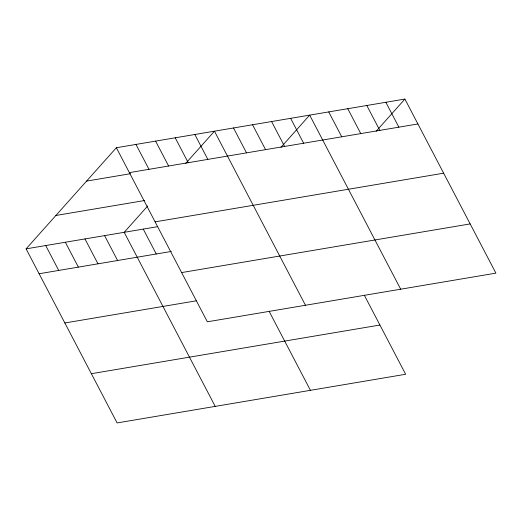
<?xml version="1.0" encoding="UTF-8"?>
<svg xmlns="http://www.w3.org/2000/svg" width="522" height="522" viewBox="0 0 522 522"><rect width="100%" height="100%" fill="white"/><g stroke="black" fill="none" stroke-linecap="round" stroke-linejoin="round"><path stroke-width="0.78" d="M364.441 295.445L405.646 374.267L117.104 422.931L26.1 248.857L116.354 147.733L404.896 99.069L495.9 273.143L207.358 321.806L116.354 147.733M147.719 205.968L124.203 232.31L215.208 406.384M185.721 163.386L214.457 131.185L305.461 305.266M280.94 147.328L309.676 115.127L400.681 289.201M376.153 131.27L404.896 99.069M129.365 172.625L417.907 123.955M86.574 181.101L130.52 173.689M55.887 215.488L144.568 200.526M155.106 221.857L443.648 173.187M26.1 248.857L157.527 226.692M39.111 273.743L171.333 251.447M181.623 272.575L470.165 223.912M64.852 322.974L196.279 300.809M91.37 373.7L379.905 325.036M385.849 102.279L398.867 127.172M366.809 105.49L379.82 130.383M347.763 108.706L360.774 133.593M328.723 111.917L341.734 136.803M290.637 118.337L303.647 143.23M271.59 121.554L284.601 146.441M252.544 124.765L265.561 149.651M233.504 127.975L246.514 152.861M194.837 134.5L207.847 159.386M269.221 311.503L310.427 390.326M175.216 137.808L188.227 162.694M155.595 141.116L168.606 166.003M135.974 144.424L148.985 169.311M143.25 229.099L156.261 253.986M104.583 235.618L117.594 260.511M84.962 238.926L97.973 263.819M65.341 242.241L78.352 267.127M45.721 245.549L58.732 270.435"/></g></svg>
